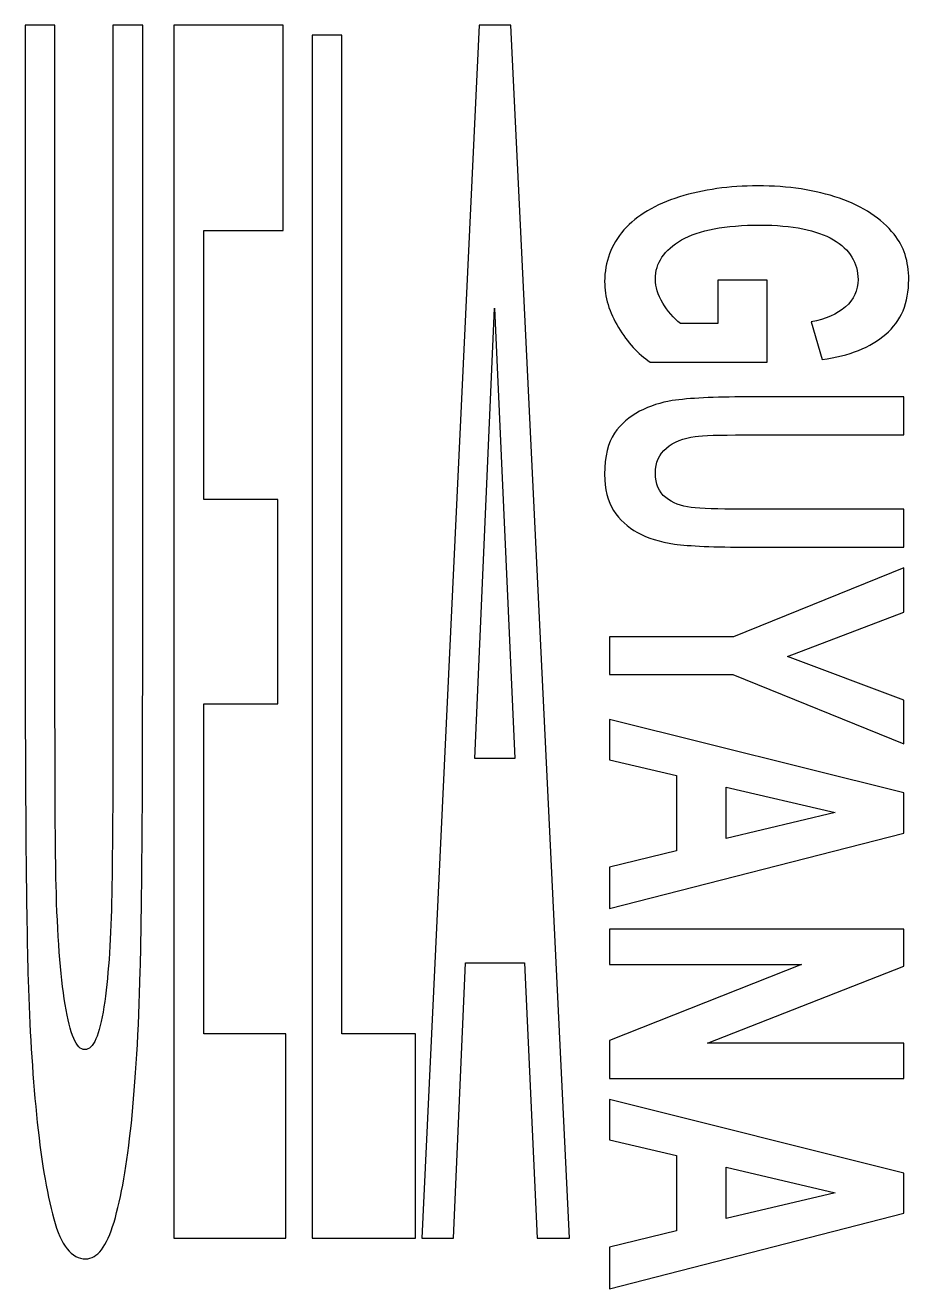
# Model space of a CAD drawing. Header units: centimetres. Extents: x -12.1 to 12.1, y -5 to 6.2.
# Drawn here: x -7.391 to -6.825, y -0.29 to 0.519 of the extents above; entities that cross this region are included whole.
import ezdxf

# ---------------------------------------------------------------- set-up
doc = ezdxf.new("R2010")
doc.units = ezdxf.units.CM
doc.header["$MEASUREMENT"] = 0
doc.layers.add('Layer 1', color=7, linetype='Continuous')

msp = doc.modelspace()

# ---------------------------------------------------------------- linework, layer by layer
at = {"layer": 'Layer 1', "color": 250}
for points, knots in [([(-7.39063, 0.51859), (-7.39063, 0.51859), (-7.37162, 0.51859), (-7.37162, 0.51859), (-7.37162, 0.51859), (-7.37162, 0.51859), (-7.37162, 0.09837), (-7.37162, 0.09837), (-7.37162, 0.09837), (-7.37162, 0.03169), (-7.37138, -0.01156), (-7.37091, -0.03127), (-7.37091, -0.03127), (-7.37007, -0.06301), (-7.36815, -0.08854), (-7.3651, -0.10777), (-7.3651, -0.10777), (-7.36203, -0.12698), (-7.35784, -0.13662), (-7.35252, -0.13662), (-7.35252, -0.13662), (-7.34713, -0.13662), (-7.34308, -0.12753), (-7.34032, -0.10933), (-7.34032, -0.10933), (-7.33758, -0.09117), (-7.33592, -0.06883), (-7.33536, -0.04239), (-7.33536, -0.04239), (-7.33481, -0.01595), (-7.33455, 0.02799), (-7.33455, 0.08937), (-7.33455, 0.08937), (-7.33455, 0.08937), (-7.33455, 0.51859), (-7.33455, 0.51859), (-7.33455, 0.51859), (-7.33455, 0.51859), (-7.3155, 0.51859), (-7.3155, 0.51859), (-7.3155, 0.51859), (-7.3155, 0.51859), (-7.3155, 0.11107), (-7.3155, 0.11107), (-7.3155, 0.11107), (-7.3155, 0.01794), (-7.31602, -0.04787), (-7.31705, -0.08633), (-7.31705, -0.08633), (-7.3181, -0.12477), (-7.31999, -0.15727), (-7.32275, -0.1837), (-7.32275, -0.1837), (-7.32552, -0.21018), (-7.32919, -0.23126), (-7.33385, -0.24696), (-7.33385, -0.24696), (-7.33845, -0.26265), (-7.34448, -0.27048), (-7.35196, -0.27048), (-7.35196, -0.27048), (-7.36096, -0.27048), (-7.36777, -0.26192), (-7.37243, -0.24483), (-7.37243, -0.24483), (-7.37706, -0.22771), (-7.38073, -0.20549), (-7.38344, -0.17814), (-7.38344, -0.17814), (-7.38614, -0.1508), (-7.38792, -0.12212), (-7.38877, -0.09212), (-7.38877, -0.09212), (-7.39001, -0.04769), (-7.39063, 0.01794), (-7.39063, 0.10475), (-7.39063, 0.10475), (-7.39063, 0.10475), (-7.39063, 0.51859), (-7.39063, 0.51859)], [0, 0, 0, 0, 0.047619, 0.047619, 0.047619, 0.047619, 0.095238, 0.095238, 0.095238, 0.095238, 0.142857, 0.142857, 0.142857, 0.142857, 0.190476, 0.190476, 0.190476, 0.190476, 0.238095, 0.238095, 0.238095, 0.238095, 0.285714, 0.285714, 0.285714, 0.285714, 0.333333, 0.333333, 0.333333, 0.333333, 0.380952, 0.380952, 0.380952, 0.380952, 0.428571, 0.428571, 0.428571, 0.428571, 0.47619, 0.47619, 0.47619, 0.47619, 0.52381, 0.52381, 0.52381, 0.52381, 0.571429, 0.571429, 0.571429, 0.571429, 0.619048, 0.619048, 0.619048, 0.619048, 0.666667, 0.666667, 0.666667, 0.666667, 0.714286, 0.714286, 0.714286, 0.714286, 0.761905, 0.761905, 0.761905, 0.761905, 0.809524, 0.809524, 0.809524, 0.809524, 0.857143, 0.857143, 0.857143, 0.857143, 0.904762, 0.904762, 0.904762, 0.904762, 1, 1, 1, 1]), ([(-7.29547, -0.25726), (-7.29547, -0.25726), (-7.29547, 0.51859), (-7.29547, 0.51859), (-7.29547, 0.51859), (-7.29547, 0.51859), (-7.22562, 0.51859), (-7.22562, 0.51859), (-7.22562, 0.51859), (-7.22562, 0.51859), (-7.22562, 0.38734), (-7.22562, 0.38734), (-7.22562, 0.38734), (-7.22562, 0.38734), (-7.27645, 0.38734), (-7.27645, 0.38734), (-7.27645, 0.38734), (-7.27645, 0.38734), (-7.27645, 0.21531), (-7.27645, 0.21531), (-7.27645, 0.21531), (-7.27645, 0.21531), (-7.22913, 0.21531), (-7.22913, 0.21531), (-7.22913, 0.21531), (-7.22913, 0.21531), (-7.22913, 0.08462), (-7.22913, 0.08462), (-7.22913, 0.08462), (-7.22913, 0.08462), (-7.27645, 0.08462), (-7.27645, 0.08462), (-7.27645, 0.08462), (-7.27645, 0.08462), (-7.27645, -0.12654), (-7.27645, -0.12654), (-7.27645, -0.12654), (-7.27645, -0.12654), (-7.22381, -0.12654), (-7.22381, -0.12654), (-7.22381, -0.12654), (-7.22381, -0.12654), (-7.22381, -0.25726), (-7.22381, -0.25726), (-7.22381, -0.25726), (-7.22381, -0.25726), (-7.29547, -0.25726), (-7.29547, -0.25726)], [0, 0, 0, 0, 0.076923, 0.076923, 0.076923, 0.076923, 0.153846, 0.153846, 0.153846, 0.153846, 0.230769, 0.230769, 0.230769, 0.230769, 0.307692, 0.307692, 0.307692, 0.307692, 0.384615, 0.384615, 0.384615, 0.384615, 0.461538, 0.461538, 0.461538, 0.461538, 0.538462, 0.538462, 0.538462, 0.538462, 0.615385, 0.615385, 0.615385, 0.615385, 0.692308, 0.692308, 0.692308, 0.692308, 0.769231, 0.769231, 0.769231, 0.769231, 0.846154, 0.846154, 0.846154, 0.846154, 1, 1, 1, 1]), ([(-7.04231, -0.25726), (-7.04231, -0.25726), (-7.06304, -0.25726), (-7.06304, -0.25726), (-7.06304, -0.25726), (-7.06304, -0.25726), (-7.07126, -0.08103), (-7.07126, -0.08103), (-7.07126, -0.08103), (-7.07126, -0.08103), (-7.1089, -0.08103), (-7.1089, -0.08103), (-7.1089, -0.08103), (-7.1089, -0.08103), (-7.11668, -0.25726), (-7.11668, -0.25726), (-7.11668, -0.25726), (-7.11668, -0.25726), (-7.13686, -0.25726), (-7.13686, -0.25726), (-7.13686, -0.25726), (-7.13686, -0.25726), (-7.10014, 0.51859), (-7.10014, 0.51859), (-7.10014, 0.51859), (-7.10014, 0.51859), (-7.08005, 0.51859), (-7.08005, 0.51859), (-7.08005, 0.51859), (-7.08005, 0.51859), (-7.04231, -0.25726), (-7.04231, -0.25726)], [0, 0, 0, 0, 0.111111, 0.111111, 0.111111, 0.111111, 0.222222, 0.222222, 0.222222, 0.222222, 0.333333, 0.333333, 0.333333, 0.333333, 0.444444, 0.444444, 0.444444, 0.444444, 0.555556, 0.555556, 0.555556, 0.555556, 0.666667, 0.666667, 0.666667, 0.666667, 0.777778, 0.777778, 0.777778, 0.777778, 1, 1, 1, 1]), ([(-7.20715, -0.25726), (-7.20715, -0.25726), (-7.20715, 0.51224), (-7.20715, 0.51224), (-7.20715, 0.51224), (-7.20715, 0.51224), (-7.18813, 0.51224), (-7.18813, 0.51224), (-7.18813, 0.51224), (-7.18813, 0.51224), (-7.18813, -0.12654), (-7.18813, -0.12654), (-7.18813, -0.12654), (-7.18813, -0.12654), (-7.14085, -0.12654), (-7.14085, -0.12654), (-7.14085, -0.12654), (-7.14085, -0.12654), (-7.14085, -0.25726), (-7.14085, -0.25726), (-7.14085, -0.25726), (-7.14085, -0.25726), (-7.20715, -0.25726), (-7.20715, -0.25726)], [0, 0, 0, 0, 0.142857, 0.142857, 0.142857, 0.142857, 0.285714, 0.285714, 0.285714, 0.285714, 0.428571, 0.428571, 0.428571, 0.428571, 0.571429, 0.571429, 0.571429, 0.571429, 0.714286, 0.714286, 0.714286, 0.714286, 1, 1, 1, 1]), ([(-6.94753, 0.35561), (-6.94753, 0.35561), (-6.91585, 0.35561), (-6.91585, 0.35561), (-6.91585, 0.35561), (-6.91585, 0.35561), (-6.91585, 0.30316), (-6.91585, 0.30316), (-6.91585, 0.30316), (-6.91585, 0.30316), (-6.99077, 0.30316), (-6.99077, 0.30316), (-6.99077, 0.30316), (-6.99849, 0.30826), (-7.00527, 0.31566), (-7.01112, 0.32532), (-7.01112, 0.32532), (-7.01701, 0.33499), (-7.01991, 0.34477), (-7.01991, 0.3547), (-7.01991, 0.3547), (-7.01991, 0.36731), (-7.01578, 0.37829), (-7.00754, 0.38767), (-7.00754, 0.38767), (-6.99927, 0.39704), (-6.98748, 0.40409), (-6.97211, 0.4088), (-6.97211, 0.4088), (-6.95676, 0.41353), (-6.94005, 0.41588), (-6.92199, 0.41588), (-6.92199, 0.41588), (-6.90239, 0.41588), (-6.88498, 0.41323), (-6.86975, 0.40799), (-6.86975, 0.40799), (-6.85453, 0.40269), (-6.84285, 0.395), (-6.83472, 0.38487), (-6.83472, 0.38487), (-6.82846, 0.37713), (-6.82535, 0.36754), (-6.82535, 0.35601), (-6.82535, 0.35601), (-6.82535, 0.34107), (-6.83023, 0.32937), (-6.84005, 0.32096), (-6.84005, 0.32096), (-6.84984, 0.31254), (-6.86337, 0.30715), (-6.88064, 0.30474), (-6.88064, 0.30474), (-6.88064, 0.30474), (-6.88769, 0.3289), (-6.88769, 0.3289), (-6.88769, 0.3289), (-6.87845, 0.33059), (-6.87118, 0.33379), (-6.86585, 0.33845), (-6.86585, 0.33845), (-6.86046, 0.34317), (-6.85781, 0.34899), (-6.85781, 0.35601), (-6.85781, 0.35601), (-6.85781, 0.36667), (-6.86309, 0.37511), (-6.87359, 0.38138), (-6.87359, 0.38138), (-6.88411, 0.38767), (-6.89974, 0.39078), (-6.92045, 0.39078), (-6.92045, 0.39078), (-6.94278, 0.39078), (-6.95953, 0.38761), (-6.9707, 0.38126), (-6.9707, 0.38126), (-6.98186, 0.37488), (-6.98745, 0.36655), (-6.98745, 0.35628), (-6.98745, 0.35628), (-6.98745, 0.35118), (-6.98587, 0.34608), (-6.98273, 0.34093), (-6.98273, 0.34093), (-6.97964, 0.33583), (-6.97586, 0.33141), (-6.9714, 0.32774), (-6.9714, 0.32774), (-6.9714, 0.32774), (-6.94753, 0.32774), (-6.94753, 0.32774), (-6.94753, 0.32774), (-6.94753, 0.32774), (-6.94753, 0.35561), (-6.94753, 0.35561)], [0, 0, 0, 0, 0.04, 0.04, 0.04, 0.04, 0.08, 0.08, 0.08, 0.08, 0.12, 0.12, 0.12, 0.12, 0.16, 0.16, 0.16, 0.16, 0.2, 0.2, 0.2, 0.2, 0.24, 0.24, 0.24, 0.24, 0.28, 0.28, 0.28, 0.28, 0.32, 0.32, 0.32, 0.32, 0.36, 0.36, 0.36, 0.36, 0.4, 0.4, 0.4, 0.4, 0.44, 0.44, 0.44, 0.44, 0.48, 0.48, 0.48, 0.48, 0.52, 0.52, 0.52, 0.52, 0.56, 0.56, 0.56, 0.56, 0.6, 0.6, 0.6, 0.6, 0.64, 0.64, 0.64, 0.64, 0.68, 0.68, 0.68, 0.68, 0.72, 0.72, 0.72, 0.72, 0.76, 0.76, 0.76, 0.76, 0.8, 0.8, 0.8, 0.8, 0.84, 0.84, 0.84, 0.84, 0.88, 0.88, 0.88, 0.88, 0.92, 0.92, 0.92, 0.92, 1, 1, 1, 1]), ([(-7.07734, 0.04968), (-7.07734, 0.04968), (-7.09033, 0.33758), (-7.09033, 0.33758), (-7.09033, 0.33758), (-7.09033, 0.33758), (-7.10305, 0.04968), (-7.10305, 0.04968), (-7.10305, 0.04968), (-7.10305, 0.04968), (-7.07734, 0.04968), (-7.07734, 0.04968)], [0, 0, 0, 0, 0.25, 0.25, 0.25, 0.25, 0.5, 0.5, 0.5, 0.5, 1, 1, 1, 1]), ([(-6.82855, 0.28089), (-6.82855, 0.28089), (-6.82855, 0.25654), (-6.82855, 0.25654), (-6.82855, 0.25654), (-6.82855, 0.25654), (-6.93046, 0.25654), (-6.93046, 0.25654), (-6.93046, 0.25654), (-6.94663, 0.25654), (-6.95711, 0.25628), (-6.96191, 0.25561), (-6.96191, 0.25561), (-6.9696, 0.25462), (-6.9758, 0.25212), (-6.98043, 0.24819), (-6.98043, 0.24819), (-6.98512, 0.24428), (-6.98745, 0.23896), (-6.98745, 0.23214), (-6.98745, 0.23214), (-6.98745, 0.22524), (-6.98524, 0.22002), (-6.98084, 0.21651), (-6.98084, 0.21651), (-6.97641, 0.21298), (-6.97102, 0.21089), (-6.96459, 0.21022), (-6.96459, 0.21022), (-6.95819, 0.20946), (-6.94753, 0.20911), (-6.93262, 0.20911), (-6.93262, 0.20911), (-6.93262, 0.20911), (-6.82855, 0.20911), (-6.82855, 0.20911), (-6.82855, 0.20911), (-6.82855, 0.20911), (-6.82855, 0.18479), (-6.82855, 0.18479), (-6.82855, 0.18479), (-6.82855, 0.18479), (-6.92738, 0.18479), (-6.92738, 0.18479), (-6.92738, 0.18479), (-6.94998, 0.18479), (-6.96593, 0.18546), (-6.97525, 0.18678), (-6.97525, 0.18678), (-6.98457, 0.18808), (-6.99246, 0.1905), (-6.99887, 0.19406), (-6.99887, 0.19406), (-7.00527, 0.19758), (-7.0104, 0.20229), (-7.01421, 0.2082), (-7.01421, 0.2082), (-7.018, 0.21411), (-7.01991, 0.22186), (-7.01991, 0.23141), (-7.01991, 0.23141), (-7.01991, 0.24289), (-7.01785, 0.2516), (-7.01368, 0.25759), (-7.01368, 0.25759), (-7.00956, 0.2635), (-7.00413, 0.26822), (-6.99753, 0.27169), (-6.99753, 0.27169), (-6.99088, 0.27512), (-6.98393, 0.27739), (-6.97668, 0.2785), (-6.97668, 0.2785), (-6.96587, 0.2801), (-6.94998, 0.28089), (-6.92892, 0.28089), (-6.92892, 0.28089), (-6.92892, 0.28089), (-6.82855, 0.28089), (-6.82855, 0.28089)], [0, 0, 0, 0, 0.047619, 0.047619, 0.047619, 0.047619, 0.095238, 0.095238, 0.095238, 0.095238, 0.142857, 0.142857, 0.142857, 0.142857, 0.190476, 0.190476, 0.190476, 0.190476, 0.238095, 0.238095, 0.238095, 0.238095, 0.285714, 0.285714, 0.285714, 0.285714, 0.333333, 0.333333, 0.333333, 0.333333, 0.380952, 0.380952, 0.380952, 0.380952, 0.428571, 0.428571, 0.428571, 0.428571, 0.47619, 0.47619, 0.47619, 0.47619, 0.52381, 0.52381, 0.52381, 0.52381, 0.571429, 0.571429, 0.571429, 0.571429, 0.619048, 0.619048, 0.619048, 0.619048, 0.666667, 0.666667, 0.666667, 0.666667, 0.714286, 0.714286, 0.714286, 0.714286, 0.761905, 0.761905, 0.761905, 0.761905, 0.809524, 0.809524, 0.809524, 0.809524, 0.857143, 0.857143, 0.857143, 0.857143, 0.904762, 0.904762, 0.904762, 0.904762, 1, 1, 1, 1]), ([(-7.01671, 0.12749), (-7.01671, 0.12749), (-6.93751, 0.12749), (-6.93751, 0.12749), (-6.93751, 0.12749), (-6.93751, 0.12749), (-6.82855, 0.17163), (-6.82855, 0.17163), (-6.82855, 0.17163), (-6.82855, 0.17163), (-6.82855, 0.14309), (-6.82855, 0.14309), (-6.82855, 0.14309), (-6.82855, 0.14309), (-6.90298, 0.11473), (-6.90298, 0.11473), (-6.90298, 0.11473), (-6.90298, 0.11473), (-6.82855, 0.08696), (-6.82855, 0.08696), (-6.82855, 0.08696), (-6.82855, 0.08696), (-6.82855, 0.05891), (-6.82855, 0.05891), (-6.82855, 0.05891), (-6.82855, 0.05891), (-6.9378, 0.10324), (-6.9378, 0.10324), (-6.9378, 0.10324), (-6.9378, 0.10324), (-7.01671, 0.10324), (-7.01671, 0.10324), (-7.01671, 0.10324), (-7.01671, 0.10324), (-7.01671, 0.12749), (-7.01671, 0.12749)], [0, 0, 0, 0, 0.1, 0.1, 0.1, 0.1, 0.2, 0.2, 0.2, 0.2, 0.3, 0.3, 0.3, 0.3, 0.4, 0.4, 0.4, 0.4, 0.5, 0.5, 0.5, 0.5, 0.6, 0.6, 0.6, 0.6, 0.7, 0.7, 0.7, 0.7, 0.8, 0.8, 0.8, 0.8, 1, 1, 1, 1]), ([(-7.01671, -0.04638), (-7.01671, -0.04638), (-7.01671, -0.01991), (-7.01671, -0.01991), (-7.01671, -0.01991), (-7.01671, -0.01991), (-6.97397, -0.00937), (-6.97397, -0.00937), (-6.97397, -0.00937), (-6.97397, -0.00937), (-6.97397, 0.03879), (-6.97397, 0.03879), (-6.97397, 0.03879), (-6.97397, 0.03879), (-7.01671, 0.04875), (-7.01671, 0.04875), (-7.01671, 0.04875), (-7.01671, 0.04875), (-7.01671, 0.07455), (-7.01671, 0.07455), (-7.01671, 0.07455), (-7.01671, 0.07455), (-6.82855, 0.02761), (-6.82855, 0.02761), (-6.82855, 0.02761), (-6.82855, 0.02761), (-6.82855, 0.00187), (-6.82855, 0.00187), (-6.82855, 0.00187), (-6.82855, 0.00187), (-7.01671, -0.04638), (-7.01671, -0.04638)], [0, 0, 0, 0, 0.111111, 0.111111, 0.111111, 0.111111, 0.222222, 0.222222, 0.222222, 0.222222, 0.333333, 0.333333, 0.333333, 0.333333, 0.444444, 0.444444, 0.444444, 0.444444, 0.555556, 0.555556, 0.555556, 0.555556, 0.666667, 0.666667, 0.666667, 0.666667, 0.777778, 0.777778, 0.777778, 0.777778, 1, 1, 1, 1]), ([(-6.94226, -0.00157), (-6.94226, -0.00157), (-6.87246, 0.01503), (-6.87246, 0.01503), (-6.87246, 0.01503), (-6.87246, 0.01503), (-6.94226, 0.03128), (-6.94226, 0.03128), (-6.94226, 0.03128), (-6.94226, 0.03128), (-6.94226, -0.00157), (-6.94226, -0.00157)], [0, 0, 0, 0, 0.25, 0.25, 0.25, 0.25, 0.5, 0.5, 0.5, 0.5, 1, 1, 1, 1]), ([(-7.01671, -0.05951), (-7.01671, -0.05951), (-6.82855, -0.05951), (-6.82855, -0.05951), (-6.82855, -0.05951), (-6.82855, -0.05951), (-6.82855, -0.08322), (-6.82855, -0.08322), (-6.82855, -0.08322), (-6.82855, -0.08322), (-6.95419, -0.13255), (-6.95419, -0.13255), (-6.95419, -0.13255), (-6.95419, -0.13255), (-6.82855, -0.13255), (-6.82855, -0.13255), (-6.82855, -0.13255), (-6.82855, -0.13255), (-6.82855, -0.15511), (-6.82855, -0.15511), (-6.82855, -0.15511), (-6.82855, -0.15511), (-7.01671, -0.15511), (-7.01671, -0.15511), (-7.01671, -0.15511), (-7.01671, -0.15511), (-7.01671, -0.13071), (-7.01671, -0.13071), (-7.01671, -0.13071), (-7.01671, -0.13071), (-6.89401, -0.08211), (-6.89401, -0.08211), (-6.89401, -0.08211), (-6.89401, -0.08211), (-7.01671, -0.08211), (-7.01671, -0.08211), (-7.01671, -0.08211), (-7.01671, -0.08211), (-7.01671, -0.05951), (-7.01671, -0.05951)], [0, 0, 0, 0, 0.090909, 0.090909, 0.090909, 0.090909, 0.181818, 0.181818, 0.181818, 0.181818, 0.272727, 0.272727, 0.272727, 0.272727, 0.363636, 0.363636, 0.363636, 0.363636, 0.454545, 0.454545, 0.454545, 0.454545, 0.545455, 0.545455, 0.545455, 0.545455, 0.636364, 0.636364, 0.636364, 0.636364, 0.727273, 0.727273, 0.727273, 0.727273, 0.818182, 0.818182, 0.818182, 0.818182, 1, 1, 1, 1]), ([(-7.01671, -0.28956), (-7.01671, -0.28956), (-7.01671, -0.26305), (-7.01671, -0.26305), (-7.01671, -0.26305), (-7.01671, -0.26305), (-6.97397, -0.25254), (-6.97397, -0.25254), (-6.97397, -0.25254), (-6.97397, -0.25254), (-6.97397, -0.20438), (-6.97397, -0.20438), (-6.97397, -0.20438), (-6.97397, -0.20438), (-7.01671, -0.19442), (-7.01671, -0.19442), (-7.01671, -0.19442), (-7.01671, -0.19442), (-7.01671, -0.16862), (-7.01671, -0.16862), (-7.01671, -0.16862), (-7.01671, -0.16862), (-6.82855, -0.21557), (-6.82855, -0.21557), (-6.82855, -0.21557), (-6.82855, -0.21557), (-6.82855, -0.24128), (-6.82855, -0.24128), (-6.82855, -0.24128), (-6.82855, -0.24128), (-7.01671, -0.28956), (-7.01671, -0.28956)], [0, 0, 0, 0, 0.111111, 0.111111, 0.111111, 0.111111, 0.222222, 0.222222, 0.222222, 0.222222, 0.333333, 0.333333, 0.333333, 0.333333, 0.444444, 0.444444, 0.444444, 0.444444, 0.555556, 0.555556, 0.555556, 0.555556, 0.666667, 0.666667, 0.666667, 0.666667, 0.777778, 0.777778, 0.777778, 0.777778, 1, 1, 1, 1]), ([(-6.94226, -0.24471), (-6.94226, -0.24471), (-6.87246, -0.22814), (-6.87246, -0.22814), (-6.87246, -0.22814), (-6.87246, -0.22814), (-6.94226, -0.21189), (-6.94226, -0.21189), (-6.94226, -0.21189), (-6.94226, -0.21189), (-6.94226, -0.24471), (-6.94226, -0.24471)], [0, 0, 0, 0, 0.25, 0.25, 0.25, 0.25, 0.5, 0.5, 0.5, 0.5, 1, 1, 1, 1])]:
    msp.add_open_spline(points, degree=3, knots=knots, dxfattribs=at)

doc.saveas('drawing.dxf')
